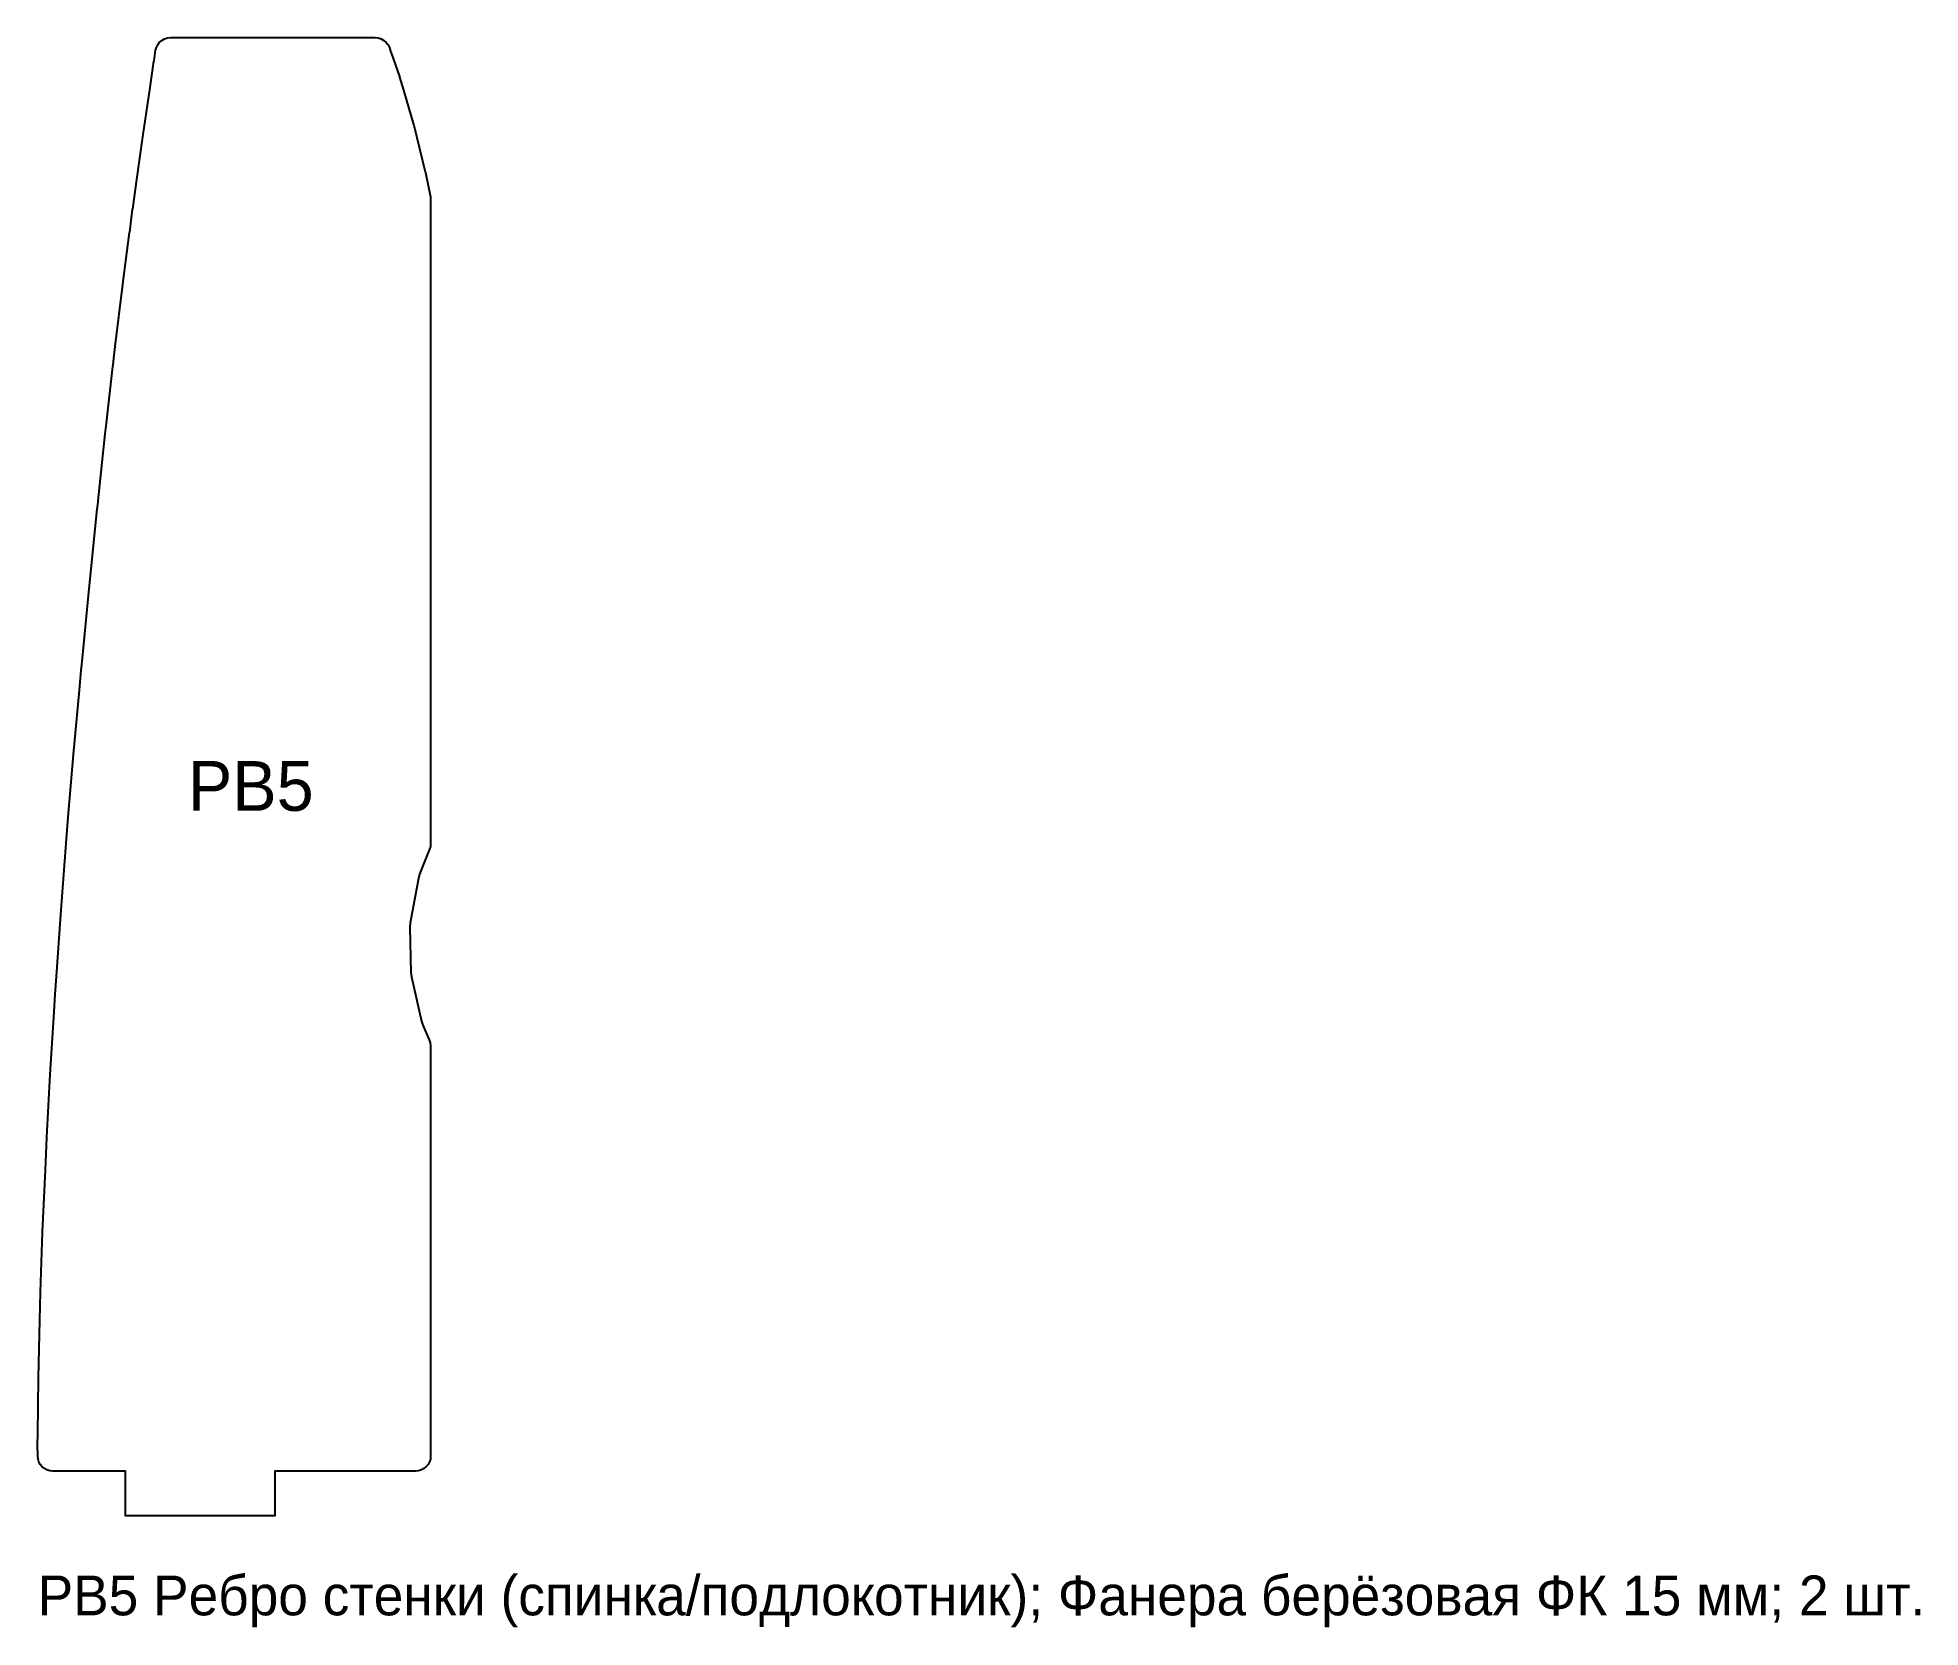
# Model space of a CAD drawing. Header units: millimetres. Extents: x 0 to 378, y -22 to 297.
import ezdxf
from ezdxf.enums import TextEntityAlignment as Align

# ---------------------------------------------------------------- set-up
doc = ezdxf.new("R2010")
doc.units = ezdxf.units.MM
doc.layers.add('CUT_OUT', color=7, linetype='Continuous')
doc.layers.add('TEXT', color=8, linetype='Continuous')

msp = doc.modelspace()

# ---------------------------------------------------------------- linework, layer by layer
at = {"layer": 'CUT_OUT'}
msp.add_lwpolyline([(2.43, 9.06), (1.87, 9.23), (1.35, 9.5), (0.89, 9.87), (0.52, 10.33), (0.24, 10.84), (0.07, 11.4), (0.01, 11.99), (0.01, 12), (0, 14.18), (0, 14.22), (0.02, 16.49), (0.02, 16.49), (0.15, 27.7), (0.15, 27.74), (0.42, 39.3), (0.42, 39.4), (0.48, 42.06), (0.48, 42.09), (0.58, 44.92), (0.58, 44.93), (1, 57.02), (1, 57.05), (1.55, 69.44), (1.55, 69.52), (1.69, 72.73), (1.69, 72.75), (1.87, 76.06), (1.87, 76.07), (2.54, 88.65), (2.54, 88.68), (3.31, 101.27), (3.52, 104.81), (3.53, 104.84), (3.77, 108.33), (4.63, 120.82), (4.63, 120.84), (5.6, 133.37), (5.86, 136.87), (5.87, 136.89), (6.16, 140.36), (7.21, 152.95), (7.22, 152.97), (8.39, 165.91), (8.68, 169.14), (8.68, 169.16), (9, 172.34), (10.28, 185.6), (10.28, 185.61), (11.69, 199.56), (11.69, 199.57), (11.91, 201.69), (11.92, 201.71), (12.13, 203.67), (12.15, 203.91), (13.56, 217.41), (13.57, 217.43), (13.8, 219.51), (13.8, 219.52), (15.11, 230.95), (15.14, 231.27), (15.28, 232.55), (15.28, 232.59), (15.56, 234.92), (15.57, 234.93), (17.1, 247.42), (17.11, 247.44), (18.48, 257.83), (18.49, 257.9), (19.09, 262.54), (19.1, 262.56), (19.87, 268.05), (21.19, 277.53), (21.2, 277.55), (22.52, 286.51), (23.37, 292.29), (23.38, 292.31), (23.71, 294.46), (23.86, 295.05), (24.13, 295.59), (24.5, 296.07), (24.96, 296.46), (25.49, 296.76), (26.07, 296.94), (26.68, 297), (67.83, 297), (68.45, 296.94), (69.03, 296.75), (69.57, 296.45), (70.03, 296.04), (70.41, 295.55), (70.67, 294.99), (70.99, 294.05), (71.02, 293.97), (72.69, 289.21), (72.73, 289.08), (73.52, 286.45), (73.52, 286.44), (75.55, 279.57), (75.59, 279.43), (77.89, 270.05), (77.92, 269.92), (78.9, 265), (78.96, 264.42), (78.96, 135.04), (78.9, 134.48), (78.74, 133.93), (76.75, 128.94), (76.5, 128.07), (74.88, 119.13), (74.81, 118.24), (75, 109.16), (75.11, 108.27), (77.1, 99.4), (77.38, 98.55), (78.69, 95.62), (78.89, 95.02), (78.96, 94.4), (78.96, 12), (78.9, 11.41), (78.73, 10.85), (78.45, 10.33), (78.08, 9.88), (77.62, 9.51), (77.1, 9.23), (76.54, 9.06), (75.96, 9), (47.65, 9), (47.65, 0), (17.65, 0), (17.65, 9), (3.01, 9), (2.43, 9.06)], close=True, dxfattribs=at)

# ---------------------------------------------------------------- texts
at = {"layer": 'TEXT'}
msp.add_text('РВ5', height=10, dxfattribs=at).set_placement((42.82, 146.65), align=Align.MIDDLE_CENTER)
msp.add_text('РВ5 Ребро стенки (спинка/подлокотник); Фанера берёзовая ФК 15 мм; 2 шт.', height=8, dxfattribs=at).set_placement((0, -20))

doc.saveas('drawing.dxf')
